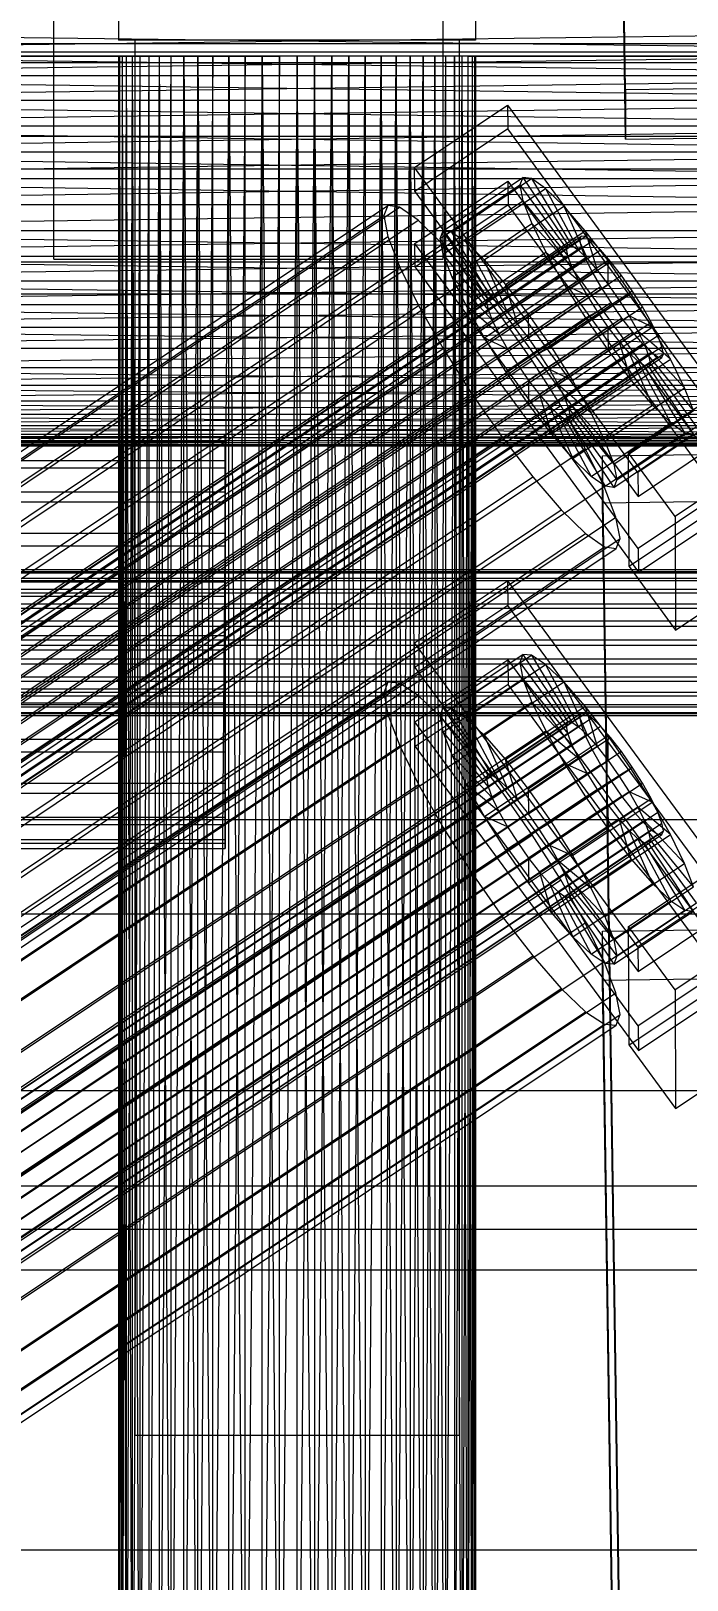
# Model space of a CAD drawing. Header units: millimetres. Extents: x -1970 to 34302, y -65268 to 6837.
# Drawn here: x 287.2 to 368.1, y -34007.8 to -33816.9 of the extents above; entities that cross this region are included whole.
import ezdxf

# ---------------------------------------------------------------- set-up
doc = ezdxf.new("R2010")
doc.units = ezdxf.units.MM
for name, color, linetype, lineweight in [('COTAS_O', 1, 'Continuous', 0), ('frontal_briquetadora', 7, 'Continuous', 0), ('frontal_C01', 7, 'Continuous', 0), ('frontal_C02', 7, 'Continuous', 0)]:
    doc.layers.add(name, color=color, linetype=linetype, lineweight=lineweight)
doc.dimstyles.new('R19_100', dxfattribs={"dimtxt": 250, "dimasz": 150, "dimexe": 150, "dimexo": 80, "dimgap": 100, "dimtad": 1, "dimtih": 1, "dimtoh": 1, "dimdsep": 46, "dimcen": 0.09, "dimadec": 0, "dimazin": 0, "dimtfac": 1, "dimtdec": 4, "dimtofl": 0, "dimtmove": 0, "dimatfit": 3, "dimfxl": 1, "dimtolj": 1, "dimtzin": 0, "dimarcsym": 0})

# ---------------------------------------------------------------- blocks, each defined once
blk = doc.blocks.new('*D35')
at = {"layer": 'COTAS_O', "color": 0, "lineweight": -2, "transparency": 16777216}
for p, q in [((-1725, -34320), (-1725, -33550)), ((1725, -34320), (1725, -33550)), ((-1575, -33700), (1575, -33700))]:
    blk.add_line(p, q, dxfattribs=at)
at = {"layer": 'COTAS_O', "color": 0, "transparency": 16777216}
for points in [[(-1575, -33675), (-1575, -33725), (-1725, -33700)], [(1575, -33675), (1575, -33725), (1725, -33700)]]:
    blk.add_solid(points, dxfattribs=at)
at = {"layer": 'Defpoints', "color": 0, "transparency": 16777216}
for p in [(1725, -33700), (-1725, -34400), (1725, -34400)]:
    blk.add_point(p, dxfattribs=at)

msp = doc.modelspace()

# ---------------------------------------------------------------- linework, layer by layer
at = {"layer": 'frontal_briquetadora'}
for p, q in [((290, -33845), (290, -33795)), ((338, -33845), (338, -33795)), ((210, -33819.494), (430, -33816.716)), ((210, -33816.716), (430, -33819.494)), ((298, -33815.5), (298, -33818)), ((342, -33815.5), (342, -33818)), ((300.179, -33818), (298, -33818)), ((301.981, -33818), (300, -33818)), ((300, -33818), (300, -33990)), ((306.283, -33818), (300.179, -33818)), ((307.53, -33818), (301.981, -33818)), ((315.105, -33818), (306.283, -33818)), ((315.55, -33818), (307.53, -33818)), ((324.895, -33818), (315.105, -33818)), ((324.45, -33818), (315.55, -33818)), ((332.47, -33818), (324.45, -33818)), ((333.717, -33818), (324.895, -33818)), ((338.019, -33818), (332.47, -33818)), ((339.821, -33818), (333.717, -33818)), ((340, -33818), (338.019, -33818)), ((342, -33818), (339.821, -33818)), ((340, -33818), (340, -33990)), ((430, -33819.494), (210, -33819.494)), ((210, -33822.421), (430, -33819.494)), ((210, -33819.494), (430, -33822.421)), ((430, -33820), (210, -33820)), ((304.444, -33820), (210, -33820)), ((210, -33820), (306.043, -33820)), ((302.994, -33820), (210, -33820)), ((301.708, -33820), (210, -33820)), ((210, -33820), (307.777, -33820)), ((300.598, -33820), (210, -33820)), ((210, -33820), (309.629, -33820)), ((299.675, -33820), (210, -33820)), ((210, -33820), (311.581, -33820)), ((298.947, -33820), (210, -33820)), ((210, -33820), (313.614, -33820)), ((210, -33820), (315.708, -33820)), ((298.423, -33820), (210, -33820)), ((210, -33820), (317.844, -33820)), ((320, -33820), (210, -33820)), ((298.106, -33820), (210, -33820)), ((298, -33820), (210, -33820)), ((298.106, -33820), (298, -34060)), ((298, -33820), (298, -34060)), ((298.106, -33820), (298, -33820)), ((298, -33820), (298.106, -34060)), ((298.423, -33820), (298.106, -34060)), ((298.106, -33820), (298.106, -34060)), ((298.423, -33820), (298.106, -33820)), ((298.106, -33820), (298.423, -34060)), ((298.947, -33820), (298.423, -34060)), ((298.423, -33820), (298.423, -34060)), ((298.947, -33820), (298.423, -33820)), ((298.423, -33820), (298.947, -34060)), ((299.675, -33820), (298.947, -34060)), ((298.947, -33820), (298.947, -34060)), ((299.675, -33820), (298.947, -33820)), ((298.947, -33820), (299.675, -34060)), ((300.598, -33820), (299.675, -34060)), ((299.675, -33820), (299.675, -34060)), ((300.598, -33820), (299.675, -33820)), ((299.675, -33820), (300.598, -34060)), ((301.708, -33820), (300.598, -34060)), ((300.598, -33820), (300.598, -34060)), ((301.708, -33820), (300.598, -33820)), ((302.994, -33820), (301.708, -34060)), ((301.708, -33820), (301.708, -34060)), ((302.994, -33820), (301.708, -33820)), ((304.444, -33820), (302.994, -34060)), ((302.994, -33820), (302.994, -34060)), ((304.444, -33820), (302.994, -33820)), ((302.994, -33820), (304.444, -34060)), ((306.043, -33820), (304.444, -34060)), ((304.444, -33820), (304.444, -34060)), ((306.043, -33820), (304.444, -33820)), ((307.777, -33820), (306.043, -34060)), ((306.043, -34060), (306.043, -33820)), ((307.777, -33820), (306.043, -33820)), ((306.043, -33820), (307.777, -34060)), ((309.629, -33820), (307.777, -34060)), ((307.777, -34060), (307.777, -33820)), ((309.629, -33820), (307.777, -33820)), ((307.777, -33820), (309.629, -34060)), ((311.581, -33820), (309.629, -34060)), ((309.629, -34060), (309.629, -33820)), ((311.581, -33820), (309.629, -33820)), ((313.614, -33820), (311.581, -34060)), ((311.581, -34060), (311.581, -33820)), ((313.614, -33820), (311.581, -33820)), ((311.581, -33820), (313.614, -34060)), ((315.708, -33820), (313.614, -34060)), ((313.614, -34060), (313.614, -33820)), ((315.708, -33820), (313.614, -33820)), ((317.844, -33820), (315.708, -34060)), ((315.708, -34060), (315.708, -33820)), ((317.844, -33820), (315.708, -33820)), ((315.708, -33820), (317.844, -34060)), ((320, -33820), (317.844, -34060)), ((317.844, -34060), (317.844, -33820)), ((320, -33820), (317.844, -33820)), ((320, -34060), (320, -33820)), ((430, -33820), (320, -33820)), ((322.156, -33820), (320, -33820)), ((322.156, -33820), (320, -34060)), ((322.156, -34060), (320, -33820)), ((430, -33820), (322.156, -33820)), ((324.292, -33820), (322.156, -33820)), ((322.156, -33820), (322.156, -34060)), ((322.156, -34060), (324.292, -33820)), ((324.292, -34060), (322.156, -33820)), ((430, -33820), (324.292, -33820)), ((326.386, -33820), (324.292, -33820)), ((324.292, -33820), (324.292, -34060)), ((324.292, -34060), (326.386, -33820)), ((326.386, -34060), (324.292, -33820)), ((430, -33820), (326.386, -33820)), ((328.419, -33820), (326.386, -33820)), ((326.386, -33820), (326.386, -34060)), ((326.386, -34060), (328.419, -33820)), ((328.419, -34060), (326.386, -33820)), ((430, -33820), (328.419, -33820)), ((330.371, -33820), (328.419, -33820)), ((328.419, -33820), (328.419, -34060)), ((328.419, -34060), (330.371, -33820)), ((430, -33820), (330.371, -33820)), ((332.223, -33820), (330.371, -33820)), ((330.371, -33820), (330.371, -34060)), ((330.371, -34060), (332.223, -33820)), ((332.223, -34060), (330.371, -33820)), ((430, -33820), (332.223, -33820)), ((333.957, -33820), (332.223, -33820)), ((332.223, -33820), (332.223, -34060)), ((332.223, -34060), (333.957, -33820)), ((333.957, -34060), (332.223, -33820)), ((430, -33820), (333.957, -33820)), ((335.556, -33820), (333.957, -33820)), ((333.957, -33820), (333.957, -34060)), ((333.957, -34060), (335.556, -33820)), ((335.556, -34060), (333.957, -33820)), ((430, -33820), (335.556, -33820)), ((337.006, -33820), (335.556, -33820)), ((335.556, -33820), (335.556, -34060)), ((337.006, -33820), (335.556, -34060)), ((337.006, -34060), (335.556, -33820)), ((430, -33820), (337.006, -33820)), ((338.292, -33820), (337.006, -33820)), ((337.006, -33820), (337.006, -34060)), ((338.292, -33820), (337.006, -34060)), ((338.292, -34060), (337.006, -33820)), ((430, -33820), (338.292, -33820)), ((339.402, -33820), (338.292, -33820)), ((338.292, -33820), (338.292, -34060)), ((339.402, -33820), (338.292, -34060)), ((430, -33820), (339.402, -33820)), ((340.325, -33820), (339.402, -33820)), ((339.402, -33820), (339.402, -34060)), ((340.325, -33820), (339.402, -34060)), ((340.325, -34060), (339.402, -33820)), ((430, -33820), (340.325, -33820)), ((341.053, -33820), (340.325, -33820)), ((340.325, -33820), (340.325, -34060)), ((341.053, -33820), (340.325, -34060)), ((340.325, -33820), (341.053, -34060)), ((430, -33820), (341.053, -33820)), ((341.053, -33820), (341.577, -33820)), ((341.053, -33820), (341.053, -34060)), ((341.577, -33820), (341.053, -34060)), ((341.053, -33820), (341.577, -34060)), ((341.577, -33820), (430, -33820)), ((341.577, -33820), (341.894, -33820)), ((341.577, -33820), (341.577, -34060)), ((341.894, -33820), (341.577, -34060)), ((341.577, -33820), (341.894, -34060)), ((341.894, -33820), (430, -33820)), ((341.894, -33820), (342, -33820)), ((341.894, -33820), (341.894, -34060)), ((342, -33820), (341.894, -34060)), ((342, -33820), (430, -33820)), ((342, -33820), (342, -34060)), ((480, -33820.797), (200, -33820.797)), ((430, -33822.421), (210, -33822.421)), ((210, -33825.47), (430, -33822.421)), ((210, -33822.421), (430, -33825.47)), ((430, -33825.47), (210, -33825.47)), ((210, -33828.612), (430, -33825.47)), ((210, -33825.47), (430, -33828.612)), ((430, -33828.612), (210, -33828.612)), ((210, -33831.815), (430, -33828.612)), ((210, -33828.612), (430, -33831.815)), ((430, -33831.815), (210, -33835.05)), ((430, -33831.815), (210, -33831.815)), ((210, -33831.815), (430, -33835.05)), ((430, -33835.05), (210, -33838.284)), ((210, -33835.05), (430, -33835.05)), ((430, -33838.284), (210, -33835.05)), ((430, -33838.284), (210, -33841.488)), ((210, -33838.284), (430, -33838.284)), ((430, -33841.488), (210, -33844.629)), ((210, -33841.488), (430, -33841.488)), ((430, -33844.629), (210, -33841.488)), ((430, -33844.629), (210, -33847.678)), ((210, -33844.629), (430, -33844.629)), ((430, -33847.678), (210, -33844.629)), ((290, -33845), (338, -33845)), ((430, -33847.678), (210, -33850.606)), ((210, -33847.678), (430, -33847.678)), ((430, -33850.606), (210, -33847.678)), ((480, -33849.302), (200, -33849.302)), ((430, -33850.606), (210, -33853.384)), ((210, -33850.606), (430, -33850.606)), ((430, -33853.384), (210, -33850.606)), ((430, -33853.384), (210, -33855.985)), ((210, -33853.384), (430, -33853.384)), ((430, -33855.985), (210, -33853.384)), ((430, -33855.985), (210, -33858.384)), ((210, -33855.985), (430, -33855.985)), ((430, -33858.384), (210, -33858.384)), ((430, -33858.384), (210, -33860.559)), ((430, -33860.559), (210, -33858.384)), ((430, -33860.559), (210, -33860.559)), ((430, -33860.559), (210, -33862.488)), ((430, -33862.488), (210, -33860.559)), ((430, -33862.488), (210, -33862.488)), ((430, -33862.488), (210, -33864.153)), ((430, -33864.153), (210, -33862.488)), ((430, -33864.153), (210, -33864.153)), ((430, -33864.153), (210, -33865.538)), ((430, -33865.538), (210, -33864.153)), ((430, -33865.538), (210, -33865.538)), ((430, -33865.538), (210, -33866.629)), ((430, -33866.629), (210, -33865.538)), ((480, -33867.047), (200, -33867.047)), ((430, -33866.629), (210, -33866.629)), ((430, -33866.629), (210, -33867.416)), ((430, -33867.416), (210, -33866.629)), ((430, -33867.416), (210, -33867.416)), ((430, -33867.416), (210, -33867.891)), ((430, -33867.891), (210, -33867.416)), ((430, -33867.891), (210, -33867.891)), ((430, -33867.891), (210, -33868.05)), ((430, -33868.05), (210, -33867.891)), ((430, -33868.05), (210, -33868.05)), ((301.981, -33990), (300, -33990)), ((307.53, -33990), (301.981, -33990)), ((315.55, -33990), (307.53, -33990)), ((324.45, -33990), (315.55, -33990)), ((332.47, -33990), (324.45, -33990)), ((338.019, -33990), (332.47, -33990)), ((340, -33990), (338.019, -33990))]:
    msp.add_line(p, q, dxfattribs=at)
at = {"layer": 'frontal_C01'}
for p, q in [((360.514, -33824.134), (357.646, -33631.134)), ((360.514, -33830.222), (357.646, -33637.222)), ((-425, -33818.444), (425, -33818.444)), ((378.512, -33823.891), (360.514, -33824.134)), ((360.514, -33824.134), (360.514, -33830.222)), ((425, -33829.874), (-425, -33829.874)), ((360.514, -33830.222), (378.512, -33829.979)), ((425, -33833.906), (-425, -33833.906)), ((-425, -33845.337), (425, -33845.337)), ((334.501, -33892.304), (345.969, -33884.651)), ((345.969, -33884.651), (345.981, -33887.694)), ((345.969, -33884.651), (373.501, -33922.094)), ((345.981, -33887.694), (334.513, -33895.348)), ((373.513, -33925.138), (345.981, -33887.694)), ((334.513, -33895.348), (334.501, -33892.304)), ((362.033, -33929.747), (334.501, -33892.304)), ((334.539, -33902.044), (346.008, -33894.391)), ((337.64, -33901.269), (347.47, -33894.709)), ((338.005, -33900.278), (347.835, -33893.718)), ((339.088, -33900.363), (348.918, -33893.804)), ((340.816, -33901.521), (350.645, -33894.961)), ((346.008, -33894.391), (346.02, -33897.434)), ((346.008, -33894.391), (373.539, -33931.834)), ((347.835, -33893.718), (347.47, -33894.709)), ((347.47, -33894.709), (353.205, -33902.51)), ((347.47, -33894.709), (347.847, -33896.711)), ((348.918, -33893.804), (347.835, -33893.718)), ((347.835, -33893.718), (353.378, -33902.04)), ((350.645, -33894.961), (348.918, -33893.804)), ((348.918, -33893.804), (353.892, -33902.081)), ((352.899, -33897.112), (350.645, -33894.961)), ((350.645, -33894.961), (354.71, -33902.629)), ((334.513, -33895.348), (362.045, -33932.791)), ((338.017, -33903.271), (347.847, -33896.711)), ((347.847, -33896.711), (353.384, -33903.458)), ((347.847, -33896.711), (348.941, -33899.587)), ((146.383, -34021.462), (330.692, -33898.463)), ((146.872, -34020.136), (331.181, -33897.138)), ((148.32, -34020.251), (332.629, -33897.252)), ((150.629, -34021.798), (334.938, -33898.8)), ((331.181, -33897.138), (330.692, -33898.463)), ((330.692, -33898.463), (331.197, -33901.14)), ((332.629, -33897.252), (331.181, -33897.138)), ((334.938, -33898.8), (332.629, -33897.252)), ((346.02, -33897.434), (334.551, -33905.088)), ((337.95, -33901.675), (334.938, -33898.8)), ((343.069, -33903.672), (352.899, -33897.112)), ((373.551, -33934.878), (346.02, -33897.434)), ((355.525, -33900.109), (352.899, -33897.112)), ((352.899, -33897.112), (355.777, -33903.648)), ((337.64, -33901.269), (338.005, -33900.278)), ((343.549, -33908.6), (338.005, -33900.278)), ((338.005, -33900.278), (339.088, -33900.363)), ((344.062, -33908.641), (339.088, -33900.363)), ((339.088, -33900.363), (340.816, -33901.521)), ((339.111, -33906.147), (348.941, -33899.587)), ((345.695, -33906.669), (355.525, -33900.109)), ((348.941, -33899.587), (353.902, -33904.821)), ((348.941, -33899.587), (350.678, -33903.14)), ((358.345, -33903.748), (355.525, -33900.109)), ((355.525, -33900.109), (357.021, -33905.068)), ((141.045, -34044.095), (354.844, -33901.417)), ((141.218, -34043.625), (355.017, -33900.947)), ((141.224, -34045.043), (355.022, -33902.365)), ((141.731, -34043.666), (355.53, -33900.988)), ((142.549, -34044.214), (356.348, -33901.536)), ((143.617, -34045.233), (357.415, -33902.555)), ((146.887, -34024.138), (331.197, -33901.14)), ((153.641, -34024.673), (337.95, -33901.675)), ((331.197, -33901.14), (332.659, -33904.984)), ((334.551, -33905.088), (334.539, -33902.044)), ((362.071, -33939.488), (334.539, -33902.044)), ((343.376, -33909.07), (337.64, -33901.269)), ((338.017, -33903.271), (337.64, -33901.269)), ((341.461, -33905.681), (337.95, -33901.675)), ((344.88, -33909.189), (340.816, -33901.521)), ((340.816, -33901.521), (343.069, -33903.672)), ((353.205, -33902.51), (343.376, -33909.07)), ((353.378, -33902.04), (343.549, -33908.6)), ((353.892, -33902.081), (344.062, -33908.641)), ((354.71, -33902.629), (344.88, -33909.189)), ((353.205, -33902.51), (353.378, -33902.04)), ((353.384, -33903.458), (353.205, -33902.51)), ((353.378, -33902.04), (353.892, -33902.081)), ((353.892, -33902.081), (354.71, -33902.629)), ((354.71, -33902.629), (355.777, -33903.648)), ((355.017, -33900.947), (354.844, -33901.417)), ((354.844, -33901.417), (355.022, -33902.365)), ((355.53, -33900.988), (355.017, -33900.947)), ((355.022, -33902.365), (355.541, -33903.727)), ((356.348, -33901.536), (355.53, -33900.988)), ((357.415, -33902.555), (356.348, -33901.536)), ((358.659, -33903.974), (357.415, -33902.555)), ((141.742, -34046.405), (355.541, -33903.727)), ((144.861, -34046.652), (358.659, -33903.974)), ((343.554, -33910.018), (338.017, -33903.271)), ((339.111, -33906.147), (338.017, -33903.271)), ((340.848, -33909.7), (350.678, -33903.14)), ((345.947, -33910.208), (343.069, -33903.672)), ((343.069, -33903.672), (345.695, -33906.669)), ((353.384, -33903.458), (343.554, -33910.018)), ((355.777, -33903.648), (345.947, -33910.208)), ((358.345, -33903.748), (348.515, -33910.308)), ((350.678, -33903.14), (354.725, -33906.504)), ((350.678, -33903.14), (352.938, -33907.129)), ((353.902, -33904.821), (353.384, -33903.458)), ((355.541, -33903.727), (356.363, -33905.41)), ((355.777, -33903.648), (357.021, -33905.068)), ((358.357, -33906.792), (358.345, -33903.748)), ((361.166, -33907.781), (358.345, -33903.748)), ((359.995, -33905.698), (358.659, -33903.974)), ((142.565, -34048.088), (356.363, -33905.41)), ((359.995, -33905.698), (146.196, -34048.376)), ((148.35, -34027.982), (332.659, -33904.984)), ((157.152, -34028.68), (341.461, -33905.681)), ((332.659, -33904.984), (334.981, -33909.734)), ((334.551, -33905.088), (362.083, -33942.531)), ((344.073, -33911.38), (339.111, -33906.147)), ((340.848, -33909.7), (339.111, -33906.147)), ((345.231, -33910.546), (341.461, -33905.681)), ((353.902, -33904.821), (344.073, -33911.38)), ((354.725, -33906.504), (344.895, -33913.063)), ((357.021, -33905.068), (347.191, -33911.628)), ((354.725, -33906.504), (353.902, -33904.821)), ((355.796, -33908.393), (354.725, -33906.504)), ((356.363, -33905.41), (357.434, -33907.3)), ((357.021, -33905.068), (358.357, -33906.792)), ((361.332, -33907.609), (359.995, -33905.698)), ((143.635, -34049.977), (357.434, -33907.3)), ((147.533, -34050.286), (361.332, -33907.609)), ((343.108, -33913.688), (352.938, -33907.129)), ((347.191, -33911.628), (345.695, -33906.669)), ((345.695, -33906.669), (348.515, -33910.308)), ((355.796, -33908.393), (345.966, -33914.953)), ((348.527, -33913.351), (358.357, -33906.792)), ((351.336, -33914.341), (361.166, -33907.781)), ((352.938, -33907.129), (355.796, -33908.393)), ((352.938, -33907.129), (355.569, -33911.281)), ((357.042, -33910.36), (355.796, -33908.393)), ((357.434, -33907.3), (358.68, -33909.267)), ((358.357, -33906.792), (359.693, -33908.702)), ((361.166, -33907.781), (359.693, -33908.702)), ((363.797, -33911.933), (361.166, -33907.781)), ((362.578, -33909.576), (361.332, -33907.609)), ((144.881, -34051.944), (358.68, -33909.267)), ((148.779, -34052.253), (362.578, -33909.576)), ((150.672, -34032.732), (334.981, -33909.734)), ((334.981, -33909.734), (338.003, -33915.066)), ((344.895, -33913.063), (340.848, -33909.7)), ((343.108, -33913.688), (340.848, -33909.7)), ((343.549, -33908.6), (343.376, -33909.07)), ((343.376, -33909.07), (343.554, -33910.018)), ((344.062, -33908.641), (343.549, -33908.6)), ((343.554, -33910.018), (344.073, -33911.38)), ((344.88, -33909.189), (344.062, -33908.641)), ((345.947, -33910.208), (344.88, -33909.189)), ((347.191, -33911.628), (345.947, -33910.208)), ((348.515, -33910.308), (348.527, -33913.351)), ((348.515, -33910.308), (351.336, -33914.341)), ((359.693, -33908.702), (349.863, -33915.262)), ((358.68, -33909.267), (360.017, -33911.177)), ((359.693, -33908.702), (360.939, -33910.669)), ((363.648, -33911.465), (362.578, -33909.576)), ((146.218, -34053.855), (360.017, -33911.177)), ((149.85, -34054.143), (363.648, -33911.465)), ((345.231, -33910.546), (160.922, -34033.544)), ((344.073, -33911.38), (344.895, -33913.063)), ((349.002, -33915.938), (345.231, -33910.546)), ((345.739, -33917.841), (355.569, -33911.281)), ((348.527, -33913.351), (347.191, -33911.628)), ((357.042, -33910.36), (347.212, -33916.92)), ((360.939, -33910.669), (351.109, -33917.229)), ((353.967, -33918.493), (363.797, -33911.933)), ((355.569, -33911.281), (357.042, -33910.36)), ((355.569, -33911.281), (358.39, -33915.314)), ((358.378, -33912.27), (357.042, -33910.36)), ((360.017, -33911.177), (361.352, -33912.901)), ((363.797, -33911.933), (360.939, -33910.669)), ((360.939, -33910.669), (362.01, -33912.558)), ((364.471, -33913.148), (363.648, -33911.465)), ((366.057, -33915.922), (363.797, -33911.933)), ((147.554, -34055.579), (361.352, -33912.901)), ((150.672, -34055.826), (364.471, -33913.148)), ((345.966, -33914.953), (343.108, -33913.688)), ((345.739, -33917.841), (343.108, -33913.688)), ((344.895, -33913.063), (345.966, -33914.953)), ((349.863, -33915.262), (348.527, -33913.351)), ((358.378, -33912.27), (348.548, -33918.83)), ((359.714, -33913.994), (349.884, -33920.554)), ((362.01, -33912.558), (352.18, -33919.118)), ((358.39, -33915.314), (358.378, -33912.27)), ((359.714, -33913.994), (358.378, -33912.27)), ((361.21, -33918.953), (359.714, -33913.994)), ((360.958, -33915.414), (359.714, -33913.994)), ((361.352, -33912.901), (362.596, -33914.32)), ((366.057, -33915.922), (362.01, -33912.558)), ((362.01, -33912.558), (362.833, -33914.241)), ((364.989, -33914.51), (364.471, -33913.148)), ((148.798, -34056.998), (362.596, -33914.32)), ((149.865, -34058.017), (363.664, -33915.339)), ((150.683, -34058.565), (364.482, -33915.887)), ((151.191, -34057.188), (364.989, -33914.51)), ((151.196, -34058.606), (364.995, -33915.928)), ((151.369, -34058.136), (365.168, -33915.458)), ((153.694, -34038.064), (338.003, -33915.066)), ((164.693, -34038.936), (349.002, -33915.938)), ((338.003, -33915.066), (341.52, -33920.617)), ((345.966, -33914.953), (347.212, -33916.92)), ((348.56, -33921.874), (358.39, -33915.314)), ((352.519, -33921.489), (349.002, -33915.938)), ((349.863, -33915.262), (351.336, -33914.341)), ((351.109, -33917.229), (349.863, -33915.262)), ((360.958, -33915.414), (351.128, -33921.974)), ((351.336, -33914.341), (353.967, -33918.493)), ((362.833, -33914.241), (353.003, -33920.801)), ((363.351, -33915.603), (353.521, -33922.163)), ((356.228, -33922.482), (366.057, -33915.922)), ((358.39, -33915.314), (361.21, -33918.953)), ((363.836, -33921.95), (360.958, -33915.414)), ((362.025, -33916.432), (360.958, -33915.414)), ((362.596, -33914.32), (363.664, -33915.339)), ((367.794, -33919.475), (362.833, -33914.241)), ((362.833, -33914.241), (363.351, -33915.603)), ((368.888, -33922.351), (363.351, -33915.603)), ((363.351, -33915.603), (363.53, -33916.552)), ((363.664, -33915.339), (364.482, -33915.887)), ((364.482, -33915.887), (364.995, -33915.928)), ((365.168, -33915.458), (364.989, -33914.51)), ((364.995, -33915.928), (365.168, -33915.458)), ((367.794, -33919.475), (366.057, -33915.922)), ((347.212, -33916.92), (345.739, -33917.841)), ((348.56, -33921.874), (345.739, -33917.841)), ((347.212, -33916.92), (348.548, -33918.83)), ((352.18, -33919.118), (351.109, -33917.229)), ((351.109, -33917.229), (353.967, -33918.493)), ((362.025, -33916.432), (352.196, -33922.992)), ((362.843, -33916.981), (353.014, -33923.541)), ((363.357, -33917.021), (353.527, -33923.581)), ((363.53, -33916.552), (353.7, -33923.111)), ((366.09, -33924.101), (362.025, -33916.432)), ((362.843, -33916.981), (362.025, -33916.432)), ((367.817, -33925.258), (362.843, -33916.981)), ((363.357, -33917.021), (362.843, -33916.981)), ((363.53, -33916.552), (363.357, -33917.021)), ((368.9, -33925.344), (363.357, -33917.021)), ((369.265, -33924.352), (363.53, -33916.552)), ((348.548, -33918.83), (348.56, -33921.874)), ((348.548, -33918.83), (349.884, -33920.554)), ((351.38, -33925.513), (361.21, -33918.953)), ((353.003, -33920.801), (352.18, -33919.118)), ((352.18, -33919.118), (356.228, -33922.482)), ((353.967, -33918.493), (356.228, -33922.482)), ((357.964, -33926.035), (367.794, -33919.475)), ((360.882, -33927.274), (372.35, -33919.621)), ((361.21, -33918.953), (363.836, -33921.95)), ((368.888, -33922.351), (367.794, -33919.475)), ((157.211, -34043.615), (341.52, -33920.617)), ((168.21, -34044.487), (352.519, -33921.489)), ((341.52, -33920.617), (345.291, -33926.009)), ((349.884, -33920.554), (351.38, -33925.513)), ((349.884, -33920.554), (351.128, -33921.974)), ((355.541, -33926.821), (352.519, -33921.489)), ((353.521, -33922.163), (353.003, -33920.801)), ((353.003, -33920.801), (357.964, -33926.035)), ((351.38, -33925.513), (348.56, -33921.874)), ((351.128, -33921.974), (354.006, -33928.51)), ((351.128, -33921.974), (352.196, -33922.992)), ((352.196, -33922.992), (356.26, -33930.66)), ((352.196, -33922.992), (353.014, -33923.541)), ((353.014, -33923.541), (357.987, -33931.818)), ((353.014, -33923.541), (353.527, -33923.581)), ((353.7, -33923.111), (353.521, -33922.163)), ((353.521, -33922.163), (359.058, -33928.91)), ((353.527, -33923.581), (353.7, -33923.111)), ((353.527, -33923.581), (359.07, -33931.904)), ((353.7, -33923.111), (359.436, -33930.912)), ((354.006, -33928.51), (363.836, -33921.95)), ((356.228, -33922.482), (357.964, -33926.035)), ((359.058, -33928.91), (368.888, -33922.351)), ((373.501, -33922.094), (362.033, -33929.747)), ((363.836, -33921.95), (366.09, -33924.101)), ((354.006, -33928.51), (351.38, -33925.513)), ((356.26, -33930.66), (366.09, -33924.101)), ((357.987, -33931.818), (367.817, -33925.258)), ((359.07, -33931.904), (368.9, -33925.344)), ((359.436, -33930.912), (369.265, -33924.352)), ((362.045, -33932.791), (373.513, -33925.138)), ((366.09, -33924.101), (367.817, -33925.258)), ((367.817, -33925.258), (368.9, -33925.344)), ((160.982, -34049.007), (345.291, -33926.009)), ((171.232, -34049.819), (355.541, -33926.821)), ((345.291, -33926.009), (349.061, -33930.873)), ((357.863, -33931.571), (355.541, -33926.821)), ((357.964, -33926.035), (359.058, -33928.91)), ((360.939, -33941.884), (360.882, -33927.274)), ((366.618, -33935.075), (360.882, -33927.274)), ((378.086, -33927.422), (366.618, -33935.075)), ((356.26, -33930.66), (354.006, -33928.51)), ((357.646, -33927.83), (375.644, -33927.587)), ((357.646, -33933.918), (357.646, -33927.83)), ((360.514, -34120.83), (357.646, -33927.83)), ((359.058, -33928.91), (359.436, -33930.912)), ((164.752, -34053.872), (349.061, -33930.873)), ((349.061, -33930.873), (352.572, -33934.88)), ((357.987, -33931.818), (356.26, -33930.66)), ((359.436, -33930.912), (359.07, -33931.904)), ((362.033, -33929.747), (362.045, -33932.791)), ((173.554, -34054.569), (357.863, -33931.571)), ((359.326, -33935.415), (357.863, -33931.571)), ((359.07, -33931.904), (357.987, -33931.818)), ((373.539, -33931.834), (362.071, -33939.488)), ((168.263, -34057.878), (352.572, -33934.88)), ((352.572, -33934.88), (355.584, -33937.755)), ((375.644, -33933.675), (357.646, -33933.918)), ((360.514, -34126.918), (357.646, -33933.918)), ((372.408, -33934.231), (360.939, -33941.884)), ((362.083, -33942.531), (373.551, -33934.878)), ((366.618, -33935.075), (366.675, -33949.685)), ((175.016, -34058.413), (359.326, -33935.415)), ((359.83, -33938.091), (359.326, -33935.415)), ((171.275, -34060.753), (355.584, -33937.755)), ((175.521, -34061.09), (359.83, -33938.091)), ((355.584, -33937.755), (357.893, -33939.302)), ((359.341, -33939.417), (359.83, -33938.091)), ((173.584, -34062.301), (357.893, -33939.302)), ((175.032, -34062.415), (359.341, -33939.417)), ((357.893, -33939.302), (359.341, -33939.417)), ((362.071, -33939.488), (362.083, -33942.531)), ((360.939, -33941.884), (366.675, -33949.685)), ((366.675, -33949.685), (378.143, -33942.032)), ((430, -33964.596), (-430, -33964.596)), ((430, -33969.596), (-430, -33969.596))]:
    msp.add_line(p, q, dxfattribs=at)
at = {"layer": 'frontal_C02'}
for p, q in [((334.501, -33833.724), (345.969, -33826.041)), ((345.969, -33826.041), (345.981, -33828.963)), ((345.969, -33826.041), (373.501, -33863.634)), ((345.981, -33828.963), (334.513, -33836.647)), ((373.513, -33866.556), (345.981, -33828.963)), ((334.513, -33836.647), (334.501, -33833.724)), ((362.033, -33871.317), (334.501, -33833.724)), ((334.539, -33843.077), (346.008, -33835.393)), ((337.64, -33842.446), (347.47, -33835.86)), ((338.005, -33841.515), (347.835, -33834.93)), ((339.088, -33841.663), (348.918, -33835.077)), ((346.008, -33835.393), (346.02, -33838.316)), ((346.008, -33835.393), (373.539, -33872.986)), ((347.835, -33834.93), (347.47, -33835.86)), ((347.47, -33835.86), (353.205, -33843.692)), ((347.47, -33835.86), (347.847, -33837.804)), ((348.918, -33835.077), (347.835, -33834.93)), ((347.835, -33834.93), (353.378, -33843.251)), ((350.645, -33836.292), (348.918, -33835.077)), ((348.918, -33835.077), (353.892, -33843.321)), ((334.513, -33836.647), (362.045, -33874.24)), ((340.816, -33842.877), (350.645, -33836.292)), ((352.899, -33838.491), (350.645, -33836.292)), ((350.645, -33836.292), (354.71, -33843.896)), ((146.383, -33963.112), (330.692, -33839.628)), ((146.872, -33961.869), (331.181, -33838.385)), ((148.32, -33962.066), (332.629, -33838.582)), ((331.181, -33838.385), (330.692, -33839.628)), ((330.692, -33839.628), (331.197, -33842.228)), ((332.629, -33838.582), (331.181, -33838.385)), ((334.938, -33840.206), (332.629, -33838.582)), ((346.02, -33838.316), (334.551, -33845.999)), ((338.017, -33844.39), (347.847, -33837.804)), ((343.069, -33845.077), (352.899, -33838.491)), ((373.551, -33875.909), (346.02, -33838.316)), ((347.847, -33837.804), (353.384, -33844.613)), ((347.847, -33837.804), (348.941, -33840.63)), ((355.525, -33841.525), (352.899, -33838.491)), ((352.899, -33838.491), (355.777, -33844.938)), ((150.629, -33963.69), (334.938, -33840.206)), ((337.95, -33843.146), (334.938, -33840.206)), ((337.64, -33842.446), (338.005, -33841.515)), ((343.549, -33849.837), (338.005, -33841.515)), ((338.005, -33841.515), (339.088, -33841.663)), ((339.111, -33847.216), (348.941, -33840.63)), ((345.695, -33848.111), (355.525, -33841.525)), ((348.941, -33840.63), (353.902, -33845.951)), ((348.941, -33840.63), (350.678, -33844.145)), ((358.345, -33845.187), (355.525, -33841.525)), ((355.525, -33841.525), (357.021, -33846.375)), ((141.045, -33985.835), (354.844, -33842.594)), ((141.218, -33985.395), (355.017, -33842.153)), ((141.731, -33985.465), (355.53, -33842.223)), ((142.549, -33986.04), (356.348, -33842.799)), ((146.887, -33965.712), (331.197, -33842.228)), ((153.641, -33966.63), (337.95, -33843.146)), ((331.197, -33842.228), (332.659, -33846.005)), ((334.551, -33845.999), (334.539, -33843.077)), ((362.071, -33880.669), (334.539, -33843.077)), ((343.376, -33850.277), (337.64, -33842.446)), ((338.017, -33844.39), (337.64, -33842.446)), ((341.461, -33847.202), (337.95, -33843.146)), ((344.062, -33849.907), (339.088, -33841.663)), ((339.088, -33841.663), (340.816, -33842.877)), ((344.88, -33850.482), (340.816, -33842.877)), ((340.816, -33842.877), (343.069, -33845.077)), ((353.378, -33843.251), (343.549, -33849.837)), ((353.892, -33843.321), (344.062, -33849.907)), ((353.205, -33843.692), (353.378, -33843.251)), ((353.378, -33843.251), (353.892, -33843.321)), ((353.892, -33843.321), (354.71, -33843.896)), ((355.017, -33842.153), (354.844, -33842.594)), ((354.844, -33842.594), (355.022, -33843.515)), ((355.53, -33842.223), (355.017, -33842.153)), ((356.348, -33842.799), (355.53, -33842.223)), ((357.415, -33843.84), (356.348, -33842.799)), ((141.224, -33986.756), (355.022, -33843.515)), ((141.742, -33988.095), (355.541, -33844.854)), ((143.617, -33987.082), (357.415, -33843.84)), ((144.861, -33988.519), (358.659, -33845.278)), ((343.554, -33851.198), (338.017, -33844.39)), ((339.111, -33847.216), (338.017, -33844.39)), ((340.848, -33850.731), (350.678, -33844.145)), ((345.947, -33851.524), (343.069, -33845.077)), ((343.069, -33845.077), (345.695, -33848.111)), ((353.205, -33843.692), (343.376, -33850.277)), ((353.384, -33844.613), (343.554, -33851.198)), ((354.71, -33843.896), (344.88, -33850.482)), ((355.777, -33844.938), (345.947, -33851.524)), ((358.345, -33845.187), (348.515, -33851.773)), ((350.678, -33844.145), (354.725, -33847.616)), ((350.678, -33844.145), (352.938, -33848.109)), ((353.384, -33844.613), (353.205, -33843.692)), ((353.902, -33845.951), (353.384, -33844.613)), ((354.71, -33843.896), (355.777, -33844.938)), ((355.022, -33843.515), (355.541, -33844.854)), ((355.541, -33844.854), (356.363, -33846.518)), ((355.777, -33844.938), (357.021, -33846.375)), ((358.659, -33845.278), (357.415, -33843.84)), ((358.357, -33848.11), (358.345, -33845.187)), ((361.166, -33849.228), (358.345, -33845.187)), ((359.995, -33847.012), (358.659, -33845.278)), ((142.565, -33989.76), (356.363, -33846.518)), ((359.995, -33847.012), (146.196, -33990.254)), ((148.35, -33969.489), (332.659, -33846.005)), ((157.152, -33970.686), (341.461, -33847.202)), ((332.659, -33846.005), (334.981, -33850.704)), ((334.551, -33845.999), (362.083, -33883.592)), ((344.073, -33852.537), (339.111, -33847.216)), ((340.848, -33850.731), (339.111, -33847.216)), ((345.231, -33852.098), (341.461, -33847.202)), ((353.902, -33845.951), (344.073, -33852.537)), ((357.021, -33846.375), (347.191, -33852.961)), ((354.725, -33847.616), (353.902, -33845.951)), ((356.363, -33846.518), (357.434, -33848.396)), ((357.021, -33846.375), (358.357, -33848.11)), ((361.332, -33848.926), (359.995, -33847.012)), ((143.635, -33991.638), (357.434, -33848.396)), ((147.533, -33992.168), (361.332, -33848.926)), ((343.108, -33854.695), (352.938, -33848.109)), ((354.725, -33847.616), (344.895, -33854.202)), ((347.191, -33852.961), (345.695, -33848.111)), ((345.695, -33848.111), (348.515, -33851.773)), ((348.527, -33854.696), (358.357, -33848.11)), ((351.336, -33855.814), (361.166, -33849.228)), ((352.938, -33848.109), (355.796, -33849.494)), ((352.938, -33848.109), (355.569, -33852.253)), ((355.796, -33849.494), (354.725, -33847.616)), ((357.434, -33848.396), (358.68, -33850.359)), ((358.357, -33848.11), (359.693, -33850.024)), ((361.166, -33849.228), (359.693, -33850.024)), ((363.797, -33853.371), (361.166, -33849.228)), ((362.578, -33850.889), (361.332, -33848.926)), ((144.881, -33993.6), (358.68, -33850.359)), ((148.779, -33994.13), (362.578, -33850.889)), ((150.672, -33974.188), (334.981, -33850.704)), ((334.981, -33850.704), (338.003, -33856.004)), ((344.895, -33854.202), (340.848, -33850.731)), ((343.108, -33854.695), (340.848, -33850.731)), ((343.549, -33849.837), (343.376, -33850.277)), ((343.376, -33850.277), (343.554, -33851.198)), ((344.062, -33849.907), (343.549, -33849.837)), ((344.88, -33850.482), (344.062, -33849.907)), ((345.947, -33851.524), (344.88, -33850.482)), ((355.796, -33849.494), (345.966, -33856.08)), ((359.693, -33850.024), (349.863, -33856.61)), ((357.042, -33851.457), (355.796, -33849.494)), ((358.68, -33850.359), (360.017, -33852.273)), ((359.693, -33850.024), (360.939, -33851.987)), ((363.648, -33852.767), (362.578, -33850.889)), ((146.218, -33995.514), (360.017, -33852.273)), ((149.85, -33996.008), (363.648, -33852.767)), ((345.231, -33852.098), (160.922, -33975.582)), ((343.554, -33851.198), (344.073, -33852.537)), ((344.073, -33852.537), (344.895, -33854.202)), ((349.002, -33857.499), (345.231, -33852.098)), ((345.739, -33858.839), (355.569, -33852.253)), ((347.191, -33852.961), (345.947, -33851.524)), ((348.527, -33854.696), (347.191, -33852.961)), ((357.042, -33851.457), (347.212, -33858.043)), ((348.515, -33851.773), (348.527, -33854.696)), ((348.515, -33851.773), (351.336, -33855.814)), ((360.939, -33851.987), (351.109, -33858.572)), ((355.569, -33852.253), (357.042, -33851.457)), ((355.569, -33852.253), (358.39, -33856.293)), ((358.378, -33853.371), (357.042, -33851.457)), ((360.017, -33852.273), (361.352, -33854.008)), ((363.797, -33853.371), (360.939, -33851.987)), ((360.939, -33851.987), (362.01, -33853.864)), ((364.471, -33854.432), (363.648, -33852.767)), ((147.554, -33997.249), (361.352, -33854.008)), ((150.672, -33997.673), (364.471, -33854.432)), ((345.966, -33856.08), (343.108, -33854.695)), ((345.739, -33858.839), (343.108, -33854.695)), ((344.895, -33854.202), (345.966, -33856.08)), ((349.863, -33856.61), (348.527, -33854.696)), ((358.378, -33853.371), (348.548, -33859.956)), ((362.01, -33853.864), (352.18, -33860.45)), ((353.967, -33859.957), (363.797, -33853.371)), ((358.39, -33856.293), (358.378, -33853.371)), ((359.714, -33855.105), (358.378, -33853.371)), ((361.352, -33854.008), (362.596, -33855.445)), ((366.057, -33857.336), (362.01, -33853.864)), ((362.01, -33853.864), (362.833, -33855.529)), ((366.057, -33857.336), (363.797, -33853.371)), ((364.989, -33855.77), (364.471, -33854.432)), ((148.798, -33998.686), (362.596, -33855.445)), ((149.865, -33999.728), (363.664, -33856.487)), ((151.191, -33999.012), (364.989, -33855.77)), ((151.369, -33999.933), (365.168, -33856.691)), ((153.694, -33979.488), (338.003, -33856.004)), ((338.003, -33856.004), (341.52, -33861.543)), ((345.966, -33856.08), (347.212, -33858.043)), ((348.56, -33862.879), (358.39, -33856.293)), ((349.863, -33856.61), (351.336, -33855.814)), ((351.109, -33858.572), (349.863, -33856.61)), ((359.714, -33855.105), (349.884, -33861.691)), ((360.958, -33856.543), (351.128, -33863.128)), ((351.336, -33855.814), (353.967, -33859.957)), ((362.833, -33855.529), (353.003, -33862.115)), ((363.351, -33856.868), (353.521, -33863.454)), ((358.39, -33856.293), (361.21, -33859.955)), ((361.21, -33859.955), (359.714, -33855.105)), ((360.958, -33856.543), (359.714, -33855.105)), ((363.836, -33862.99), (360.958, -33856.543)), ((362.025, -33857.584), (360.958, -33856.543)), ((362.596, -33855.445), (363.664, -33856.487)), ((367.794, -33860.851), (362.833, -33855.529)), ((362.833, -33855.529), (363.351, -33856.868)), ((368.888, -33863.677), (363.351, -33856.868)), ((363.351, -33856.868), (363.53, -33857.789)), ((363.664, -33856.487), (364.482, -33857.062)), ((365.168, -33856.691), (364.989, -33855.77)), ((364.995, -33857.132), (365.168, -33856.691)), ((150.683, -34000.304), (364.482, -33857.062)), ((151.196, -34000.373), (364.995, -33857.132)), ((164.693, -33980.983), (349.002, -33857.499)), ((347.212, -33858.043), (345.739, -33858.839)), ((347.212, -33858.043), (348.548, -33859.956)), ((352.519, -33863.039), (349.002, -33857.499)), ((352.18, -33860.45), (351.109, -33858.572)), ((351.109, -33858.572), (353.967, -33859.957)), ((362.025, -33857.584), (352.196, -33864.17)), ((362.843, -33858.16), (353.014, -33864.746)), ((363.357, -33858.23), (353.527, -33864.815)), ((363.53, -33857.789), (353.7, -33864.375)), ((356.228, -33863.922), (366.057, -33857.336)), ((366.09, -33865.189), (362.025, -33857.584)), ((362.843, -33858.16), (362.025, -33857.584)), ((367.817, -33866.404), (362.843, -33858.16)), ((363.357, -33858.23), (362.843, -33858.16)), ((363.53, -33857.789), (363.357, -33858.23)), ((368.9, -33866.551), (363.357, -33858.23)), ((369.265, -33865.621), (363.53, -33857.789)), ((364.482, -33857.062), (364.995, -33857.132)), ((367.794, -33860.851), (366.057, -33857.336)), ((348.56, -33862.879), (345.739, -33858.839)), ((348.548, -33859.956), (348.56, -33862.879)), ((348.548, -33859.956), (349.884, -33861.691)), ((351.38, -33866.541), (361.21, -33859.955)), ((353.003, -33862.115), (352.18, -33860.45)), ((352.18, -33860.45), (356.228, -33863.922)), ((353.967, -33859.957), (356.228, -33863.922)), ((361.21, -33859.955), (363.836, -33862.99)), ((157.211, -33985.027), (341.52, -33861.543)), ((341.52, -33861.543), (345.291, -33866.945)), ((349.884, -33861.691), (351.38, -33866.541)), ((349.884, -33861.691), (351.128, -33863.128)), ((353.521, -33863.454), (353.003, -33862.115)), ((353.003, -33862.115), (357.964, -33867.436)), ((357.964, -33867.436), (367.794, -33860.851)), ((360.882, -33868.874), (372.35, -33861.19)), ((368.888, -33863.677), (367.794, -33860.851)), ((168.21, -33986.523), (352.519, -33863.039)), ((351.38, -33866.541), (348.56, -33862.879)), ((351.128, -33863.128), (354.006, -33869.575)), ((351.128, -33863.128), (352.196, -33864.17)), ((352.196, -33864.17), (356.26, -33871.775)), ((352.196, -33864.17), (353.014, -33864.746)), ((355.541, -33868.339), (352.519, -33863.039)), ((353.7, -33864.375), (353.521, -33863.454)), ((353.521, -33863.454), (359.058, -33870.262)), ((353.527, -33864.815), (353.7, -33864.375)), ((353.7, -33864.375), (359.436, -33872.207)), ((354.006, -33869.575), (363.836, -33862.99)), ((356.228, -33863.922), (357.964, -33867.436)), ((359.058, -33870.262), (368.888, -33863.677)), ((373.501, -33863.634), (362.033, -33871.317)), ((363.836, -33862.99), (366.09, -33865.189)), ((353.014, -33864.746), (357.987, -33872.99)), ((353.014, -33864.746), (353.527, -33864.815)), ((353.527, -33864.815), (359.07, -33873.137)), ((356.26, -33871.775), (366.09, -33865.189)), ((357.987, -33872.99), (367.817, -33866.404)), ((359.436, -33872.207), (369.265, -33865.621)), ((366.09, -33865.189), (367.817, -33866.404)), ((367.817, -33866.404), (368.9, -33866.551)), ((-311.15, -33866.868), (311.15, -33866.868)), ((-311.15, -33867.504), (311.15, -33867.504)), ((-311.15, -33867.962), (311.15, -33867.962)), ((160.982, -33990.429), (345.291, -33866.945)), ((311.15, -33867.504), (311.15, -33866.868)), ((311.15, -33866.868), (311.15, -33867.962)), ((311.15, -33869.827), (311.15, -33867.504)), ((311.15, -33867.962), (311.15, -33870.711)), ((345.291, -33866.945), (349.061, -33871.841)), ((354.006, -33869.575), (351.38, -33866.541)), ((357.964, -33867.436), (359.058, -33870.262)), ((359.07, -33873.137), (368.9, -33866.551)), ((362.045, -33874.24), (373.513, -33866.556)), ((-311.15, -33869.827), (311.15, -33869.827)), ((171.232, -33991.823), (355.541, -33868.339)), ((311.15, -33873.678), (311.15, -33869.827)), ((356.26, -33871.775), (354.006, -33869.575)), ((357.863, -33873.037), (355.541, -33868.339)), ((357.646, -33869.245), (375.644, -33869.002)), ((357.646, -33875.091), (357.646, -33869.245)), ((360.514, -34063.013), (357.646, -33869.245)), ((360.939, -33882.903), (360.882, -33868.874)), ((366.618, -33876.706), (360.882, -33868.874)), ((378.086, -33869.022), (366.618, -33876.706)), ((-311.15, -33870.711), (311.15, -33870.711)), ((164.752, -33995.325), (349.061, -33871.841)), ((311.15, -33870.711), (311.15, -33874.928)), ((349.061, -33871.841), (352.572, -33875.897)), ((357.987, -33872.99), (356.26, -33871.775)), ((359.058, -33870.262), (359.436, -33872.207)), ((362.033, -33871.317), (362.045, -33874.24)), ((-311.15, -33873.678), (311.15, -33873.678)), ((173.554, -33996.521), (357.863, -33873.037)), ((311.15, -33878.795), (311.15, -33873.678)), ((359.326, -33876.815), (357.863, -33873.037)), ((359.07, -33873.137), (357.987, -33872.99)), ((359.436, -33872.207), (359.07, -33873.137)), ((373.539, -33872.986), (362.071, -33880.669)), ((-311.15, -33874.928), (311.15, -33874.928)), ((168.263, -33999.381), (352.572, -33875.897)), ((311.15, -33874.928), (311.15, -33880.326)), ((352.572, -33875.897), (355.584, -33878.837)), ((375.644, -33874.847), (357.646, -33875.091)), ((360.514, -34068.858), (357.646, -33875.091)), ((372.408, -33875.219), (360.939, -33882.903)), ((362.083, -33883.592), (373.551, -33875.909)), ((175.016, -34000.299), (359.326, -33876.815)), ((359.83, -33879.414), (359.326, -33876.815)), ((366.618, -33876.706), (366.675, -33890.734)), ((-311.15, -33878.795), (311.15, -33878.795)), ((171.275, -34002.321), (355.584, -33878.837)), ((175.521, -34002.898), (359.83, -33879.414)), ((311.15, -33884.829), (311.15, -33878.795)), ((355.584, -33878.837), (357.893, -33880.461)), ((359.341, -33880.658), (359.83, -33879.414)), ((-311.15, -33880.326), (311.15, -33880.326)), ((173.584, -34003.945), (357.893, -33880.461)), ((175.032, -34004.142), (359.341, -33880.658)), ((311.15, -33880.326), (311.15, -33886.536)), ((357.893, -33880.461), (359.341, -33880.658)), ((362.071, -33880.669), (362.083, -33883.592)), ((-440, -33883.258), (440, -33883.258)), ((-440, -33883.484), (440, -33883.484)), ((360.939, -33882.903), (366.675, -33890.734)), ((366.675, -33890.734), (378.143, -33883.051)), ((-440, -33883.646), (440, -33883.646)), ((-440, -33884.307), (440, -33884.307)), ((-440, -33884.62), (440, -33884.62)), ((311.15, -33884.829), (-311.15, -33884.829)), ((311.15, -33891.369), (311.15, -33884.829)), ((-440, -33885.671), (440, -33885.671)), ((-440, -33886.114), (440, -33886.114)), ((-311.15, -33886.536), (311.15, -33886.536)), ((311.15, -33886.536), (311.15, -33893.136)), ((-440, -33887.484), (440, -33887.484)), ((-440, -33888.027), (440, -33888.027)), ((440, -33889.622), (-440, -33889.622)), ((-440, -33890.227), (440, -33890.227)), ((-440, -33891.94), (440, -33891.94)), ((-440, -33892.566), (440, -33892.566)), ((-311.15, -33891.369), (311.15, -33891.369)), ((-311.15, -33893.136), (311.15, -33893.136)), ((311.15, -33897.969), (311.15, -33891.369)), ((311.15, -33893.136), (311.15, -33899.676)), ((-440, -33894.278), (440, -33894.278)), ((-440, -33894.883), (440, -33894.883)), ((-440, -33896.479), (440, -33896.479)), ((-440, -33897.021), (440, -33897.021)), ((-440, -33898.392), (440, -33898.392)), ((-440, -33898.834), (440, -33898.834)), ((-311.15, -33897.969), (311.15, -33897.969)), ((311.15, -33904.18), (311.15, -33897.969)), ((-440, -33899.886), (440, -33899.886)), ((-440, -33900.199), (440, -33900.199)), ((-311.15, -33899.676), (311.15, -33899.676)), ((311.15, -33899.676), (311.15, -33905.71)), ((-440, -33900.86), (440, -33900.86)), ((-440, -33901.022), (440, -33901.022)), ((-440, -33901.247), (440, -33901.247)), ((-311.15, -33904.18), (311.15, -33904.18)), ((311.15, -33909.578), (311.15, -33904.18)), ((-311.15, -33905.71), (311.15, -33905.71)), ((311.15, -33905.71), (311.15, -33910.827)), ((-311.15, -33909.578), (311.15, -33909.578)), ((311.15, -33913.795), (311.15, -33909.578)), ((-311.15, -33910.827), (311.15, -33910.827)), ((311.15, -33910.827), (311.15, -33914.678)), ((-450, -33914.05), (450, -33914.05)), ((-311.15, -33913.795), (311.15, -33913.795)), ((311.15, -33916.544), (311.15, -33913.795)), ((-311.15, -33914.678), (311.15, -33914.678)), ((311.15, -33914.678), (311.15, -33917.001)), ((-311.15, -33916.544), (311.15, -33916.544)), ((-311.15, -33917.001), (311.15, -33917.001)), ((-311.15, -33917.637), (311.15, -33917.637)), ((311.15, -33917.637), (311.15, -33916.544)), ((311.15, -33917.001), (311.15, -33917.637)), ((450, -33925.74), (-450, -33925.74)), ((450, -33947.522), (-450, -33947.522)), ((-450, -33959.212), (450, -33959.212)), ((430, -34004.136), (-430, -34004.136))]:
    msp.add_line(p, q, dxfattribs=at)

# ---------------------------------------------------------------- dimensions: what is measured, and where the dimension line sits
at = {"layer": 'COTAS_O'}
dim = msp.add_aligned_dim(p1=(-1725, -34400), p2=(1725, -34400), distance=700, text='<> O', dimstyle='R19_100', dxfattribs=at)
dim.commit()
dim.dimension.update_dxf_attribs({"geometry": '*D35', "text_midpoint": (0, -33700)})

doc.saveas('drawing.dxf')
